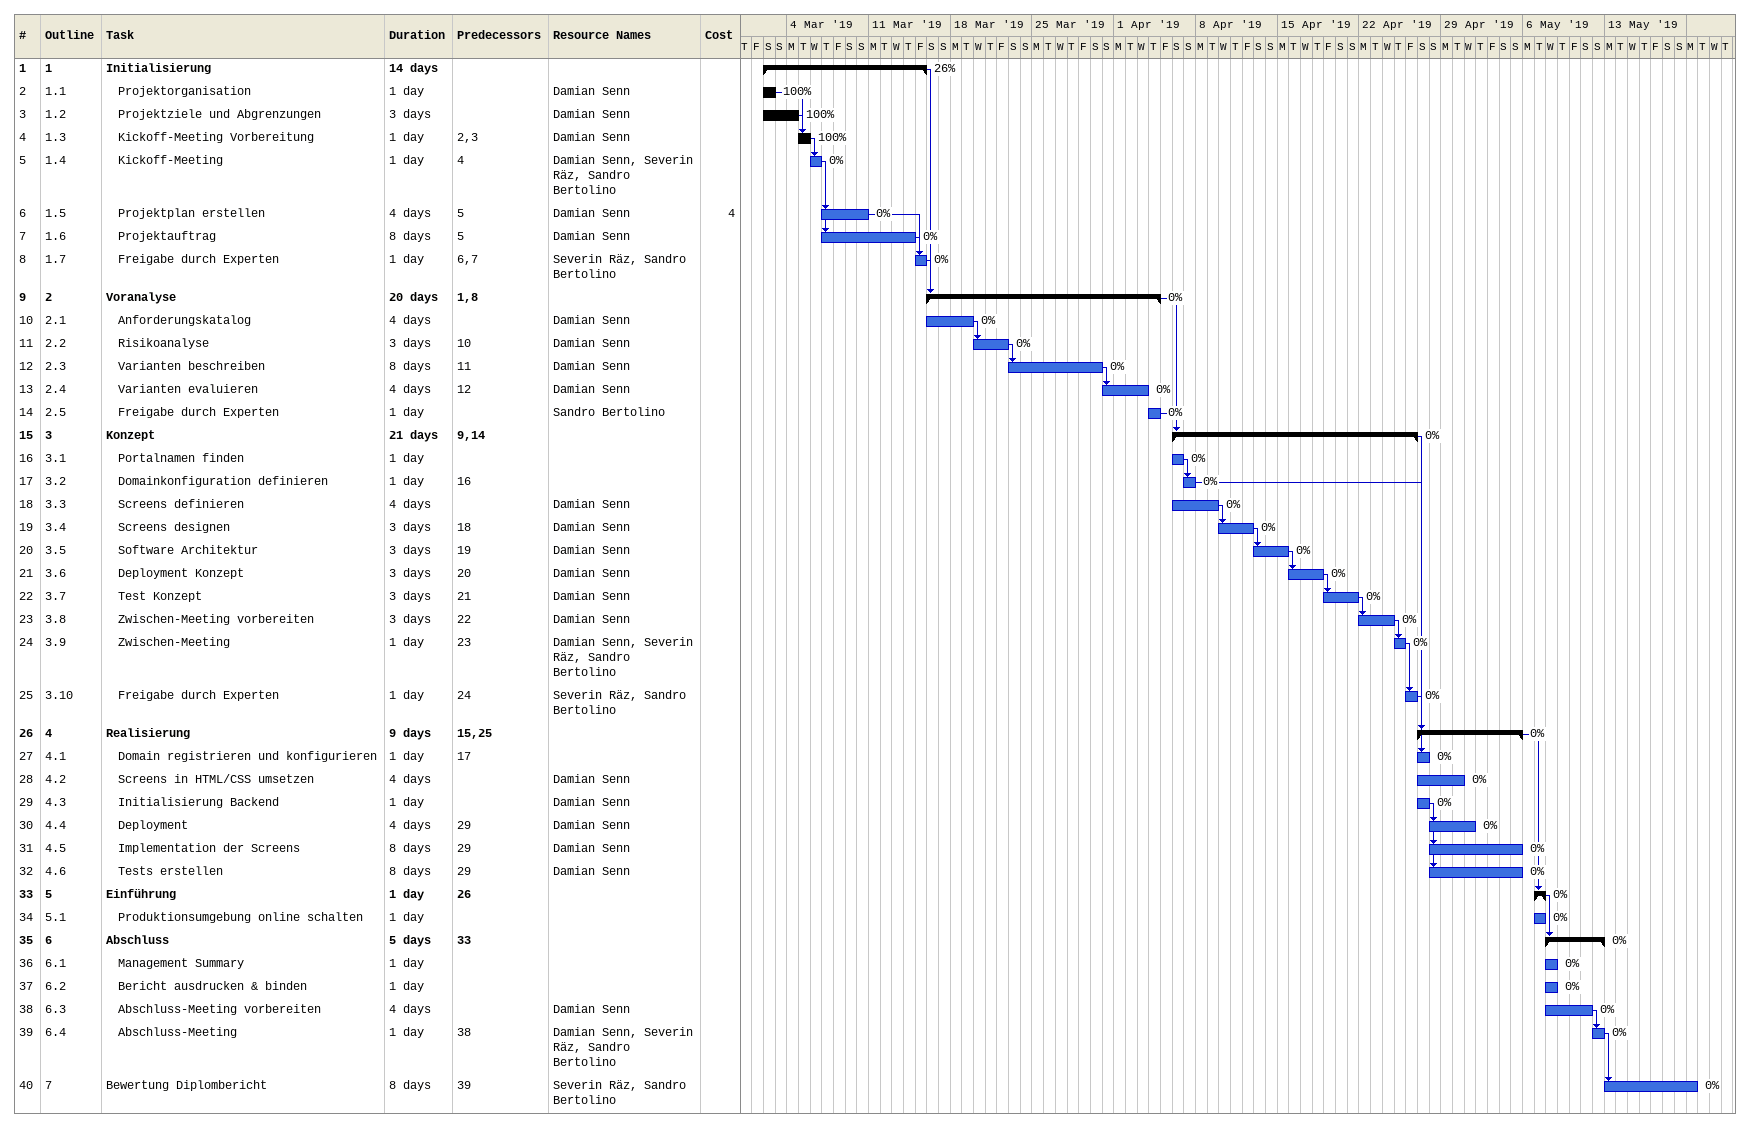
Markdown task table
| ID | WBS | Task | Duration | Start | Finish | Predecessors | Resources | % complete | Cost |
|---|---|---|---|---|---|---|---|---|---|
| 1 | 1 | **Initialisierung** | 14d | 2019-03-02 | 2019-03-15 |  |  | 26 |  |
| 2 | 1.1 | Projektorganisation | 1d | 2019-03-02 | 2019-03-02 |  | Damian Senn | 100 |  |
| 3 | 1.2 | Projektziele und Abgrenzungen | 3d | 2019-03-02 | 2019-03-04 |  | Damian Senn | 100 |  |
| 4 | 1.3 | Kickoff-Meeting Vorbereitung | 1d | 2019-03-05 | 2019-03-05 | 2, 3 | Damian Senn | 100 |  |
| 5 | 1.4 | Kickoff-Meeting | 1d | 2019-03-06 | 2019-03-06 | 4 | Damian Senn, Severin Räz, Sandro Bertolino | 0 |  |
| 6 | 1.5 | Projektplan erstellen | 4d | 2019-03-07 | 2019-03-10 | 5 | Damian Senn | 0 | 4 |
| 7 | 1.6 | Projektauftrag | 8d | 2019-03-07 | 2019-03-14 | 5 | Damian Senn | 0 |  |
| 8 | 1.7 | Freigabe durch Experten | 1d | 2019-03-15 | 2019-03-15 | 6, 7 | Severin Räz, Sandro Bertolino | 0 |  |
| 9 | 2 | **Voranalyse** | 20d | 2019-03-16 | 2019-04-04 | 1, 8 |  | 0 |  |
| 10 | 2.1 | Anforderungskatalog | 4d | 2019-03-16 | 2019-03-19 |  | Damian Senn | 0 |  |
| 11 | 2.2 | Risikoanalyse | 3d | 2019-03-20 | 2019-03-22 | 10 | Damian Senn | 0 |  |
| 12 | 2.3 | Varianten beschreiben | 8d | 2019-03-23 | 2019-03-30 | 11 | Damian Senn | 0 |  |
| 13 | 2.4 | Varianten evaluieren | 4d | 2019-03-31 | 2019-04-03 | 12 | Damian Senn | 0 |  |
| 14 | 2.5 | Freigabe durch Experten | 1d | 2019-04-04 | 2019-04-04 |  | Sandro Bertolino | 0 |  |
| 15 | 3 | **Konzept** | 21d | 2019-04-06 | 2019-04-26 | 9, 14 |  | 0 |  |
| 16 | 3.1 | Portalnamen finden | 1d | 2019-04-06 | 2019-04-06 |  |  | 0 |  |
| 17 | 3.2 | Domainkonfiguration definieren | 1d | 2019-04-07 | 2019-04-07 | 16 |  | 0 |  |
| 18 | 3.3 | Screens definieren | 4d | 2019-04-06 | 2019-04-09 |  | Damian Senn | 0 |  |
| 19 | 3.4 | Screens designen | 3d | 2019-04-10 | 2019-04-12 | 18 | Damian Senn | 0 |  |
| 20 | 3.5 | Software Architektur | 3d | 2019-04-13 | 2019-04-15 | 19 | Damian Senn | 0 |  |
| 21 | 3.6 | Deployment Konzept | 3d | 2019-04-16 | 2019-04-18 | 20 | Damian Senn | 0 |  |
| 22 | 3.7 | Test Konzept | 3d | 2019-04-19 | 2019-04-21 | 21 | Damian Senn | 0 |  |
| 23 | 3.8 | Zwischen-Meeting vorbereiten | 3d | 2019-04-22 | 2019-04-24 | 22 | Damian Senn | 0 |  |
| 24 | 3.9 | Zwischen-Meeting | 1d | 2019-04-25 | 2019-04-25 | 23 | Damian Senn, Severin Räz, Sandro Bertolino | 0 |  |
| 25 | 3.10 | Freigabe durch Experten | 1d | 2019-04-26 | 2019-04-26 | 24 | Severin Räz, Sandro Bertolino | 0 |  |
| 26 | 4 | **Realisierung** | 9d | 2019-04-27 | 2019-05-05 | 15, 25 |  | 0 |  |
| 27 | 4.1 | Domain registrieren und konfigurieren | 1d | 2019-04-27 | 2019-04-27 | 17 |  | 0 |  |
| 28 | 4.2 | Screens in HTML/CSS umsetzen | 4d | 2019-04-27 | 2019-04-30 |  | Damian Senn | 0 |  |
| 29 | 4.3 | Initialisierung Backend | 1d | 2019-04-27 | 2019-04-27 |  | Damian Senn | 0 |  |
| 30 | 4.4 | Deployment | 4d | 2019-04-28 | 2019-05-01 | 29 | Damian Senn | 0 |  |
| 31 | 4.5 | Implementation der Screens | 8d | 2019-04-28 | 2019-05-05 | 29 | Damian Senn | 0 |  |
| 32 | 4.6 | Tests erstellen | 8d | 2019-04-28 | 2019-05-05 | 29 | Damian Senn | 0 |  |
| 33 | 5 | **Einführung** | 1d | 2019-05-07 | 2019-05-07 | 26 |  | 0 |  |
| 34 | 5.1 | Produktionsumgebung online schalten | 1d | 2019-05-07 | 2019-05-07 |  |  | 0 |  |
| 35 | 6 | **Abschluss** | 5d | 2019-05-08 | 2019-05-12 | 33 |  | 0 |  |
| 36 | 6.1 | Management Summary | 1d | 2019-05-08 | 2019-05-08 |  |  | 0 |  |
| 37 | 6.2 | Bericht ausdrucken & binden | 1d | 2019-05-08 | 2019-05-08 |  |  | 0 |  |
| 38 | 6.3 | Abschluss-Meeting vorbereiten | 4d | 2019-05-08 | 2019-05-11 |  | Damian Senn | 0 |  |
| 39 | 6.4 | Abschluss-Meeting | 1d | 2019-05-12 | 2019-05-12 | 38 | Damian Senn, Severin Räz, Sandro Bertolino | 0 |  |
| 40 | 7 | Bewertung Diplombericht | 8d | 2019-05-13 | 2019-05-20 | 39 | Severin Räz, Sandro Bertolino | 0 |  |
